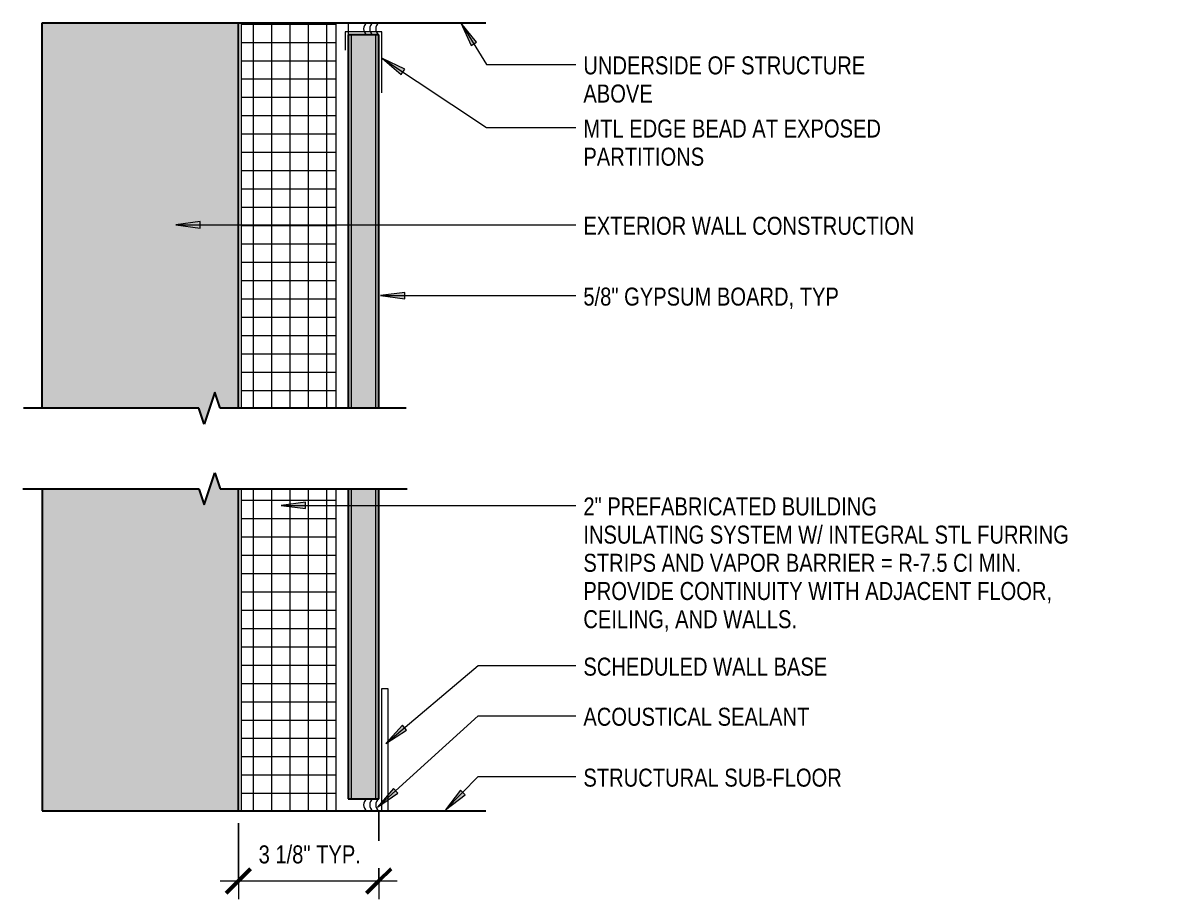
# Model space of a CAD drawing. Header units: inches. Extents: x 28 to 702, y -40 to 115.
# Drawn here: x 487.25 to 510.54, y -8.17 to 9.78 of the extents above; entities that cross this region are included whole.
import ezdxf

# ---------------------------------------------------------------- set-up
doc = ezdxf.new("R2010")
doc.units = ezdxf.units.IN
doc.header["$MEASUREMENT"] = 0
for name, color, linetype, lineweight in [('A-ANNO-DIMS', 211, 'Continuous', 9), ('A-ANNO-DIMS-4', 211, 'Continuous', 9), ('A-DETL', 90, 'Continuous', 9), ('A-DETL-GENF', 92, 'Continuous', 9), ('A-DETL-MEDM', 33, 'Continuous', 30), ('G-ANNO-TEXT', 231, 'Continuous', 9)]:
    doc.layers.add(name, color=color, linetype=linetype, lineweight=lineweight)
doc.styles.add('Arial', font='arial.ttf', dxfattribs={"width": 0.8, "height": 0.368825})
doc.dimstyles.new('SPARCH_-_3_32__1_8__TOL_', dxfattribs={"dimscale": 12, "dimtxt": 0.375, "dimasz": 0.041667, "dimexe": 0.03125, "dimexo": 0.020833, "dimgap": 0.020833, "dimtad": 1, "dimdec": 3, "dimrnd": 0.125, "dimzin": 3, "dimdsep": 46, "dimlunit": 4, "dimtxsty": 'Arial', "dimblk1": 'OBLIQUE', "dimblk2": 'OBLIQUE', "dimsah": 1, "dimcen": 0.09, "dimdle": 0.03125, "dimazin": 0, "dimtfac": 1, "dimtdec": 4, "dimtix": 1, "dimtmove": 0, "dimatfit": 3, "dimfxl": 1, "dimtvp": 1, "dimtfill": 1, "dimfrac": 2, "dimtolj": 1, "dimtzin": 0, "dimarcsym": 2})
pattern_1 = [(0, (489.722, 0), (0, 0.375), []), (90, (489.722, 0), (-0.375, 2e-17), [])]

# ---------------------------------------------------------------- blocks, each defined once
blk = doc.blocks.new('Gypsum Wallboard-Section2 - 5_8_ 2-10842-TYPE D1-INTERIOR FURRED PTN_ W_ INTEGRAL VB')
at = {"layer": 'A-DETL-GENF'}
h = blk.add_hatch(dxfattribs=at)
h.set_pattern_fill('FP_14', color=256, style=0, pattern_type=2)
h.set_pattern_definition([(270, (495.835, 4.816), (0.16, -0.64), [0.053, -0.427, 0.053, -0.427, -2.56]), (270, (495.835, 4.816), (0.16, -0.64), [-0.96, 0.053, -0.907, 0.053, -0.427, -1.12]), (270, (495.835, 4.816), (0.16, -0.64), [-2.4, 0.053, -0.267, 0.053, -0.747]), (30, (495.915, 4.576), (0.47425626, 0.458564065), [0.053, -0.427, 0.053, -0.427, -2.56]), (30, (495.915, 4.576), (0.47425626, 0.458564065), [-0.96, 0.053, -0.907, 0.053, -0.427, -1.12]), (30, (495.915, 4.576), (0.47425626, 0.458564065), [-2.4, 0.053, -0.267, 0.053, -0.747]), (150, (496.235, 4.496), (-0.63425626, 0.181435935), [0.053, -0.427, 0.053, -0.427, -2.56]), (150, (496.235, 4.496), (-0.63425626, 0.181435935), [-0.96, 0.053, -0.907, 0.053, -0.427, -1.12]), (150, (496.235, 4.496), (-0.63425626, 0.181435935), [-2.4, 0.053, -0.267, 0.053, -0.747])])
h.paths.add_polyline_path([(0, 0.625), (0, 0), (6.344, 0), (6.344, 0.625)], flags=0)
h.paths.add_polyline_path([(7.996, 0), (15.639, 0), (15.639, 0.625), (7.996, 0.625)], flags=0)
for p, q in [((0, 0.563), (6.344, 0.563)), ((7.996, 0.563), (15.639, 0.563)), ((0, 0.062), (6.344, 0.062)), ((7.996, 0.062), (15.639, 0.062))]:
    blk.add_line(p, q, dxfattribs=at)
at = {"layer": 'A-DETL-MEDM'}
for p, q in [((6.344, 0.625), (0, 0.625)), ((0, 0.625), (0, 0)), ((15.639, 0.625), (7.996, 0.625)), ((15.639, 0), (15.639, 0.625)), ((0, 0), (6.344, 0)), ((7.996, 0), (15.639, 0))]:
    blk.add_line(p, q, dxfattribs=at)
blk = doc.blocks.new('Break Line - Break Line-10840-TYPE D1-INTERIOR FURRED PTN_ W_ INTEGRAL VB')
at = {"layer": 'A-DETL-MEDM'}
for p, q in [((0.109, 0.328), (-0.109, -0.328)), ((0.218, 0), (0.109, 0.328)), ((-0.218, 0), (-3.809, 0)), ((-0.109, -0.328), (-0.218, 0)), ((4.026, 0), (0.218, 0))]:
    blk.add_line(p, q, dxfattribs=at)
blk = doc.blocks.new('Break Line - Break Line-10841-TYPE D1-INTERIOR FURRED PTN_ W_ INTEGRAL VB')
at = {"layer": 'A-DETL-MEDM'}
for p, q in [((0.109, 0.328), (-0.109, -0.328)), ((0.218, 0), (0.109, 0.328)), ((-0.218, 0), (-4.041, 0)), ((-0.109, -0.328), (-0.218, 0)), ((3.826, 0), (0.218, 0))]:
    blk.add_line(p, q, dxfattribs=at)
blk = doc.blocks.new('DIMBLOCK7-TYPE D1-INTERIOR FURRED PTN_ W_ INTEGRAL VB')
at = {"layer": 'A-ANNO-DIMS-4'}
for p, q in [((494.538, -6.363), (494.538, -8.17)), ((494.538, -7.795), (494.538, -6.363)), ((491.663, -6.613), (491.663, -8.17)), ((491.663, -7.795), (491.663, -6.613)), ((491.288, -7.795), (494.913, -7.795))]:
    blk.add_line(p, q, dxfattribs=at)
at = {"layer": 'A-ANNO-DIMS-4', "lineweight": 50}
for p, q in [((491.663, -7.795), (491.913, -7.545)), ((494.538, -7.795), (494.788, -7.545)), ((491.663, -7.795), (491.413, -8.045)), ((494.538, -7.795), (494.288, -8.045))]:
    blk.add_line(p, q, dxfattribs=at)
at = {"layer": 'A-ANNO-DIMS-4', "color": 0, "insert": (492.077, -7.067), "char_height": 0.36882, "width": 2.45769, "attachment_point": 1, "line_spacing_factor": 0.938532, "style": 'Arial', "bg_fill": 3, "box_fill_scale": 1.25, "bg_fill_color": 0, "bg_fill_transparency": 0}
blk.add_mtext('3 1/8" TYP.', dxfattribs=at)
blk = doc.blocks.new('_Oblique')
at = {"color": 0, "linetype": 'ByBlock', "lineweight": -2}
blk.add_line((-0.5, -0.5), (0.5, 0.5), dxfattribs=at)

msp = doc.modelspace()

# ---------------------------------------------------------------- hatches: boundary and pattern name
at = {"layer": 'A-DETL-GENF'}
for points in [[(490.96519, 1.555603), (491.183398, 2.210635), (491.292502, 1.883119), (491.663399, 1.883119), (491.663399, 9.776766), (487.649009, 9.776766), (487.649009, 1.883119), (490.856085, 1.883119)], [(491.183398, -6.362647), (491.663399, -6.362647), (491.663399, 0.231103), (491.292502, 0.231103), (491.188254, 0.54404), (491.178542, 0.54404), (490.96519, -0.096413), (490.856085, 0.231103), (487.649009, 0.231103), (487.649009, -6.362647), (490.856085, -6.362647)]]:
    msp.add_hatch(color=8, dxfattribs=at).paths.add_polyline_path(points, flags=0)
h = msp.add_hatch(dxfattribs=at)
h.set_pattern_fill('FP_15', style=0, pattern_type=2)
h.set_pattern_definition(pattern_1)
h.paths.add_polyline_path([(493.663399, 1.883119), (493.663399, 9.776766), (491.725899, 9.776766), (491.725899, 1.883119)], flags=0)
h = msp.add_hatch(dxfattribs=at)
h.set_pattern_fill('FP_15', style=0, pattern_type=2)
h.set_pattern_definition(pattern_1)
h.paths.add_polyline_path([(493.663399, -6.362647), (493.663399, 0.231103), (491.725899, 0.231103), (491.725899, -6.362647)], flags=0)
at = {"layer": 'G-ANNO-TEXT'}
for points in [[(496.219883, 9.772015), (496.427242, 9.312303), (496.539158, 9.381636)], [(494.614245, 9.046066), (494.994395, 8.714676), (495.067212, 8.824358)], [(490.3834, 5.639793), (490.8834, 5.573967), (490.8834, 5.705619)], [(494.569644, 4.190111), (495.069644, 4.124285), (495.069644, 4.255937)], [(492.53582, -0.106711), (493.03582, -0.172537), (493.03582, -0.040885)], [(494.679187, -4.979514), (495.104289, -4.708181), (495.019577, -4.607402)], [(494.51183, -6.286903), (494.926112, -5.999322), (494.837565, -5.901896)], [(495.906068, -6.342135), (496.302714, -6.030678), (496.208587, -5.938631)]]:
    msp.add_hatch(color=7, dxfattribs=at).paths.add_polyline_path(points, flags=0)

# ---------------------------------------------------------------- linework, layer by layer
at = {"layer": 'A-DETL', "lineweight": 30}
for p, q in [((487.649009, 9.776766), (496.725899, 9.776766)), ((487.649009, 1.883119), (487.649009, 9.776766)), ((491.663399, 1.883119), (491.663399, 9.776766)), ((487.649009, 0.231103), (487.649009, -6.362647)), ((491.663399, -6.362647), (491.663399, 0.231103)), ((487.649009, -6.362647), (496.725899, -6.362647))]:
    msp.add_line(p, q, dxfattribs=at)
at = {"layer": 'A-DETL'}
for p, q in [((491.725899, 1.883119), (491.725899, 9.776766)), ((493.663399, 1.883119), (493.663399, 9.776766)), ((493.913399, 9.776766), (493.913399, 9.526766)), ((491.725899, -6.362647), (491.725899, 0.231103)), ((493.663399, -6.362647), (493.663399, 0.231103)), ((494.600899, -6.358065), (494.600899, -3.858065)), ((494.600899, -3.858065), (494.725899, -3.858065)), ((494.725899, -3.858065), (494.725899, -6.358065)), ((494.725899, -6.358065), (494.600899, -6.358065))]:
    msp.add_line(p, q, dxfattribs=at)
at = {"layer": 'A-DETL', "lineweight": 18}
for p, q in [((494.600899, 9.589266), (493.850899, 9.589266)), ((493.850899, 9.589266), (493.850899, 9.214266)), ((494.600899, 8.339266), (494.600899, 9.589266)), ((494.538399, 9.526766), (493.913399, 9.526766)), ((493.913399, 9.526766), (493.913399, 1.883119)), ((494.538399, 1.883119), (494.538399, 9.526766)), ((493.913399, 0.231103), (493.913399, -6.112647)), ((494.538399, -6.112647), (494.538399, 0.231103)), ((493.913399, -6.112647), (494.538399, -6.112647))]:
    msp.add_line(p, q, dxfattribs=at)
at = {"layer": 'A-DETL'}
for centre, start, end in [((494.382149, 9.651766), 126.869907, 233.130097), ((494.507149, 9.651766), 126.869907, 233.130097), ((494.632149, 9.651766), 126.869907, 233.130097), ((494.382149, -6.237647), 126.8698976, 233.130093), ((494.507149, -6.237647), 126.8698976, 233.130093), ((494.632149, -6.237647), 126.8698976, 233.130093)]:
    msp.add_arc(centre, 0.15625, start, end, dxfattribs=at)
at = {"layer": 'G-ANNO-TEXT', "color": 7}
for p, q in [((496.219883, 9.772015), (496.427242, 9.312303)), ((496.539158, 9.381636), (496.219883, 9.772015)), ((496.219883, 9.772015), (496.744862, 8.924595)), ((496.427242, 9.312303), (496.539158, 9.381636)), ((494.614245, 9.046066), (494.994395, 8.714676)), ((495.067212, 8.824358), (494.614245, 9.046066)), ((494.614245, 9.046066), (496.744862, 7.631575)), ((496.744862, 8.924595), (498.569644, 8.924595)), ((494.994395, 8.714676), (495.067212, 8.824358)), ((496.744862, 7.631575), (498.569644, 7.631575)), ((490.8834, 5.705619), (490.3834, 5.639793)), ((490.3834, 5.639793), (490.8834, 5.573967)), ((490.3834, 5.639793), (498.569644, 5.639793)), ((490.8834, 5.573967), (490.8834, 5.705619)), ((495.069644, 4.255937), (494.569644, 4.190111)), ((495.069644, 4.124285), (495.069644, 4.255937)), ((494.569644, 4.190111), (495.069644, 4.124285)), ((494.569644, 4.190111), (498.569644, 4.190111)), ((493.03582, -0.040885), (492.53582, -0.106711)), ((492.53582, -0.106711), (493.03582, -0.172537)), ((492.53582, -0.106711), (498.569644, -0.106711)), ((493.03582, -0.172537), (493.03582, -0.040885)), ((494.679187, -4.979514), (496.573857, -3.386922)), ((496.573857, -3.386922), (498.569644, -3.386922)), ((494.51183, -6.286903), (496.573857, -4.412767)), ((496.573857, -4.412767), (498.569644, -4.412767)), ((495.019577, -4.607402), (494.679187, -4.979514)), ((495.104289, -4.708181), (495.019577, -4.607402)), ((494.679187, -4.979514), (495.104289, -4.708181)), ((495.906068, -6.342135), (496.573857, -5.65926)), ((496.573857, -5.65926), (498.569644, -5.65926)), ((494.837565, -5.901896), (494.51183, -6.286903)), ((494.51183, -6.286903), (494.926112, -5.999322)), ((494.926112, -5.999322), (494.837565, -5.901896)), ((496.208587, -5.938631), (495.906068, -6.342135)), ((495.906068, -6.342135), (496.302714, -6.030678)), ((496.302714, -6.030678), (496.208587, -5.938631))]:
    msp.add_line(p, q, dxfattribs=at)

# ---------------------------------------------------------------- block references
at = {"layer": 'A-DETL-GENF'}
for name, p, rotation in [('Gypsum Wallboard-Section2 - 5_8_ 2-10842-TYPE D1-INTERIOR FURRED PTN_ W_ INTEGRAL VB', (494.538399, -6.112647), 89.99999999999991), ('Break Line - Break Line-10841-TYPE D1-INTERIOR FURRED PTN_ W_ INTEGRAL VB', (491.074294, 0.231103), 180)]:
    msp.add_blockref(name, p, dxfattribs=dict(at, rotation=rotation))
msp.add_blockref('Break Line - Break Line-10840-TYPE D1-INTERIOR FURRED PTN_ W_ INTEGRAL VB', (491.074294, 1.883119), dxfattribs=at)

# ---------------------------------------------------------------- next in the draw order: texts
at = {"layer": 'G-ANNO-TEXT', "color": 7, "char_height": 0.36882485, "attachment_point": 1, "line_spacing_factor": 0.938532, "style": 'Arial', "bg_fill": 3, "box_fill_scale": 1.25, "bg_fill_color": 0, "bg_fill_transparency": 0}
for s, insert, width in [('UNDERSIDE OF STRUCTURE\\PABOVE', (498.725894, 9.088612), 6.804), ('MTL EDGE BEAD AT EXPOSED\\PPARTITIONS', (498.725894, 7.795592), 7.182), ('EXTERIOR WALL CONSTRUCTION', (498.725894, 5.80381), 7.992), ('5/8" GYPSUM BOARD, TYP', (498.725894, 4.354128), 6.165), ('2" PREFABRICATED BUILDING\\PINSULATING SYSTEM W/ INTEGRAL STL FURRING\\PSTRIPS AND VAPOR BARRIER = R-7.5 CI MIN.\\PPROVIDE CONTINUITY WITH ADJACENT FLOOR,\\PCEILING, AND WALLS.', (498.725894, 0.057306), 11.718), ('SCHEDULED WALL BASE', (498.725894, -3.222905), 5.886), ('ACOUSTICAL SEALANT', (498.725894, -4.24875), 5.454), ('STRUCTURAL SUB-FLOOR', (498.725894, -5.495243), 6.237)]:
    msp.add_mtext(s, dxfattribs=dict(at, insert=insert, width=width))

# ---------------------------------------------------------------- next in the draw order: dimensions: what is measured, and where the dimension line sits
at = {"layer": 'A-ANNO-DIMS'}
dim = msp.add_linear_dim(base=(494.538399, -7.79495), p1=(491.663399, -6.362647), p2=(494.538399, -6.112647), text='3 1/8" TYP.', dimstyle='SPARCH_-_3_32__1_8__TOL_', override={"dimpost": '<>', "dimfxl": 2.885849}, dxfattribs=at)
dim.commit()
dim.dimension.update_dxf_attribs({"geometry": 'DIMBLOCK7-TYPE D1-INTERIOR FURRED PTN_ W_ INTEGRAL VB', "text_midpoint": (493.100899, -7.354123)})

doc.saveas('drawing.dxf')
